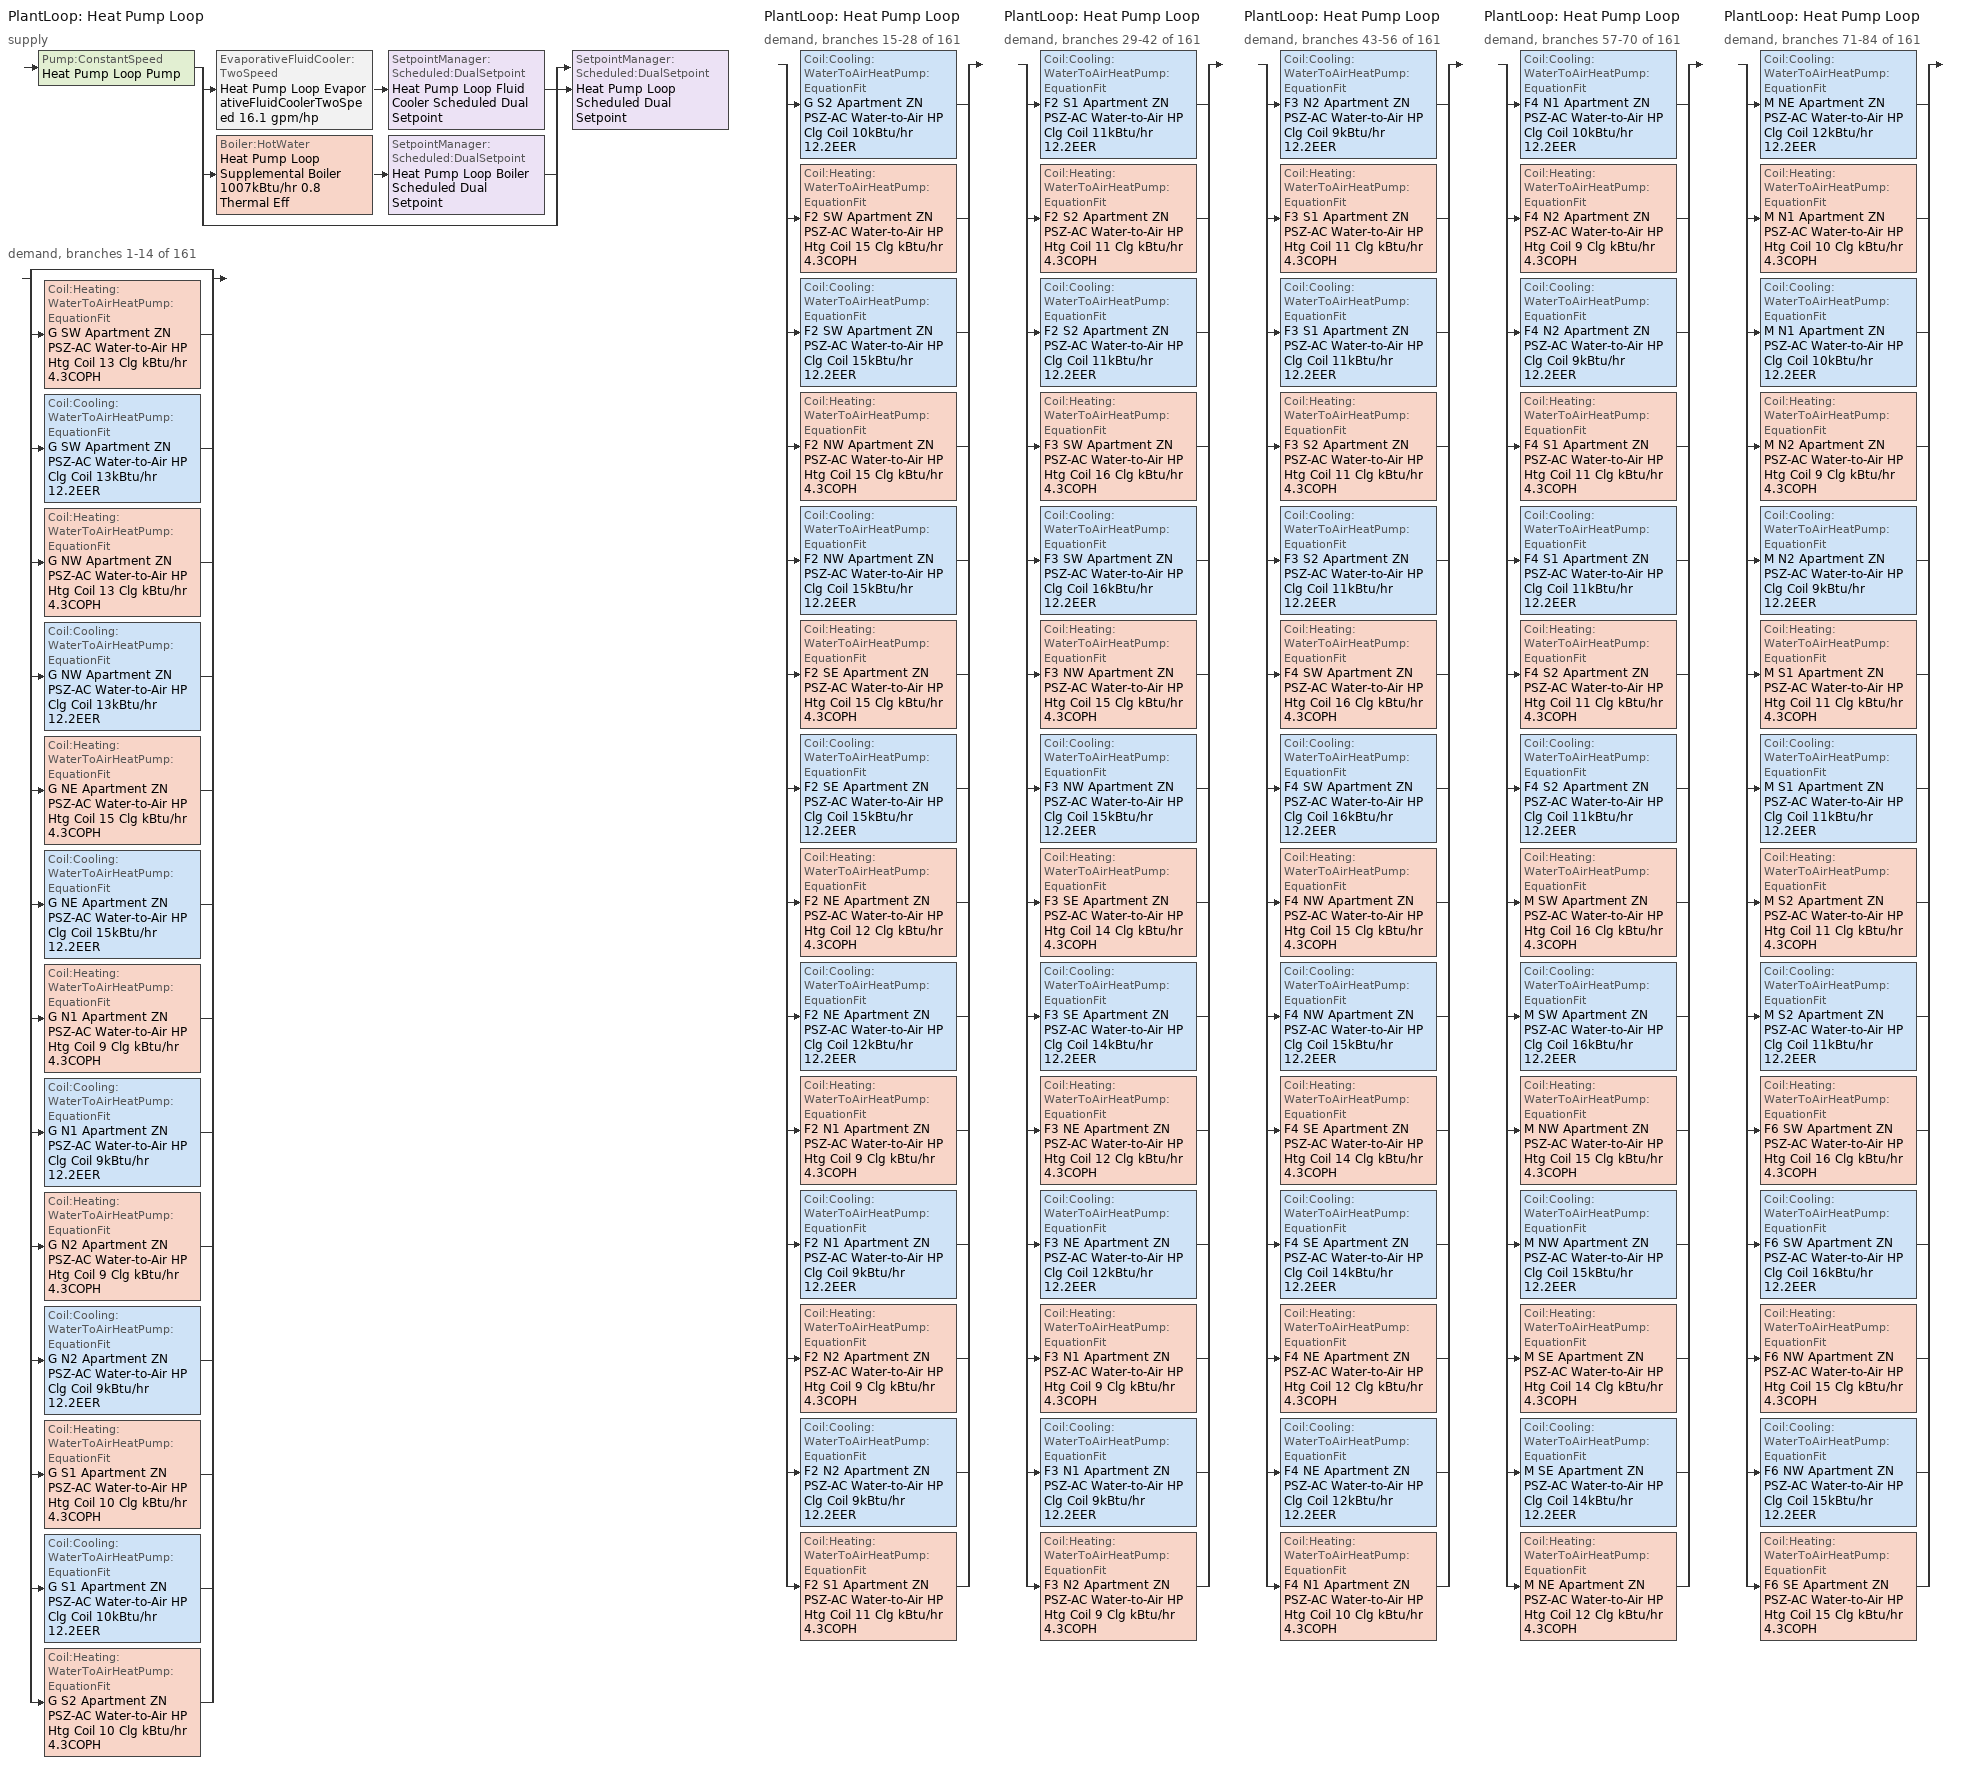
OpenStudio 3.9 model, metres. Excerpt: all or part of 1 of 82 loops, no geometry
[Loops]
PlantLoop 'Heat Pump Loop'
 supply: Pump:ConstantSpeed 'Heat Pump Loop Pump' > split
  | EvaporativeFluidCooler:TwoSpeed 'Heat Pump Loop EvaporativeFluidCoolerTwoSpeed 16.1 gpm/hp' > SetpointManager:Scheduled:DualSetpoint 'Heat Pump Loop Fluid Cooler Scheduled Dual Setpoint'
  | Boiler:HotWater 'Heat Pump Loop Supplemental Boiler 1007kBtu/hr 0.8 Thermal Eff' > SetpointManager:Scheduled:DualSetpoint 'Heat Pump Loop Boiler Scheduled Dual Setpoint'
  | bypass
  join > SetpointManager:Scheduled:DualSetpoint 'Heat Pump Loop Scheduled Dual Setpoint'
 demand, branches 1-14 of 161: split
  | bypass
  | Coil:Heating:WaterToAirHeatPump:EquationFit 'G SW Apartment ZN PSZ-AC Water-to-Air HP Htg Coil 13 Clg kBtu/hr 4.3COPH'
  | Coil:Cooling:WaterToAirHeatPump:EquationFit 'G SW Apartment ZN PSZ-AC Water-to-Air HP Clg Coil 13kBtu/hr 12.2EER'
  | Coil:Heating:WaterToAirHeatPump:EquationFit 'G NW Apartment ZN PSZ-AC Water-to-Air HP Htg Coil 13 Clg kBtu/hr 4.3COPH'
  | Coil:Cooling:WaterToAirHeatPump:EquationFit 'G NW Apartment ZN PSZ-AC Water-to-Air HP Clg Coil 13kBtu/hr 12.2EER'
  | Coil:Heating:WaterToAirHeatPump:EquationFit 'G NE Apartment ZN PSZ-AC Water-to-Air HP Htg Coil 15 Clg kBtu/hr 4.3COPH'
  | Coil:Cooling:WaterToAirHeatPump:EquationFit 'G NE Apartment ZN PSZ-AC Water-to-Air HP Clg Coil 15kBtu/hr 12.2EER'
  | Coil:Heating:WaterToAirHeatPump:EquationFit 'G N1 Apartment ZN PSZ-AC Water-to-Air HP Htg Coil 9 Clg kBtu/hr 4.3COPH'
  | Coil:Cooling:WaterToAirHeatPump:EquationFit 'G N1 Apartment ZN PSZ-AC Water-to-Air HP Clg Coil 9kBtu/hr 12.2EER'
  | Coil:Heating:WaterToAirHeatPump:EquationFit 'G N2 Apartment ZN PSZ-AC Water-to-Air HP Htg Coil 9 Clg kBtu/hr 4.3COPH'
  | Coil:Cooling:WaterToAirHeatPump:EquationFit 'G N2 Apartment ZN PSZ-AC Water-to-Air HP Clg Coil 9kBtu/hr 12.2EER'
  | Coil:Heating:WaterToAirHeatPump:EquationFit 'G S1 Apartment ZN PSZ-AC Water-to-Air HP Htg Coil 10 Clg kBtu/hr 4.3COPH'
  | Coil:Cooling:WaterToAirHeatPump:EquationFit 'G S1 Apartment ZN PSZ-AC Water-to-Air HP Clg Coil 10kBtu/hr 12.2EER'
  | Coil:Heating:WaterToAirHeatPump:EquationFit 'G S2 Apartment ZN PSZ-AC Water-to-Air HP Htg Coil 10 Clg kBtu/hr 4.3COPH'
PlantLoop 'Heat Pump Loop'
 demand, branches 15-28 of 161: split
  | Coil:Cooling:WaterToAirHeatPump:EquationFit 'G S2 Apartment ZN PSZ-AC Water-to-Air HP Clg Coil 10kBtu/hr 12.2EER'
  | Coil:Heating:WaterToAirHeatPump:EquationFit 'F2 SW Apartment ZN PSZ-AC Water-to-Air HP Htg Coil 15 Clg kBtu/hr 4.3COPH'
  | Coil:Cooling:WaterToAirHeatPump:EquationFit 'F2 SW Apartment ZN PSZ-AC Water-to-Air HP Clg Coil 15kBtu/hr 12.2EER'
  | Coil:Heating:WaterToAirHeatPump:EquationFit 'F2 NW Apartment ZN PSZ-AC Water-to-Air HP Htg Coil 15 Clg kBtu/hr 4.3COPH'
  | Coil:Cooling:WaterToAirHeatPump:EquationFit 'F2 NW Apartment ZN PSZ-AC Water-to-Air HP Clg Coil 15kBtu/hr 12.2EER'
  | Coil:Heating:WaterToAirHeatPump:EquationFit 'F2 SE Apartment ZN PSZ-AC Water-to-Air HP Htg Coil 15 Clg kBtu/hr 4.3COPH'
  | Coil:Cooling:WaterToAirHeatPump:EquationFit 'F2 SE Apartment ZN PSZ-AC Water-to-Air HP Clg Coil 15kBtu/hr 12.2EER'
  | Coil:Heating:WaterToAirHeatPump:EquationFit 'F2 NE Apartment ZN PSZ-AC Water-to-Air HP Htg Coil 12 Clg kBtu/hr 4.3COPH'
  | Coil:Cooling:WaterToAirHeatPump:EquationFit 'F2 NE Apartment ZN PSZ-AC Water-to-Air HP Clg Coil 12kBtu/hr 12.2EER'
  | Coil:Heating:WaterToAirHeatPump:EquationFit 'F2 N1 Apartment ZN PSZ-AC Water-to-Air HP Htg Coil 9 Clg kBtu/hr 4.3COPH'
  | Coil:Cooling:WaterToAirHeatPump:EquationFit 'F2 N1 Apartment ZN PSZ-AC Water-to-Air HP Clg Coil 9kBtu/hr 12.2EER'
  | Coil:Heating:WaterToAirHeatPump:EquationFit 'F2 N2 Apartment ZN PSZ-AC Water-to-Air HP Htg Coil 9 Clg kBtu/hr 4.3COPH'
  | Coil:Cooling:WaterToAirHeatPump:EquationFit 'F2 N2 Apartment ZN PSZ-AC Water-to-Air HP Clg Coil 9kBtu/hr 12.2EER'
  | Coil:Heating:WaterToAirHeatPump:EquationFit 'F2 S1 Apartment ZN PSZ-AC Water-to-Air HP Htg Coil 11 Clg kBtu/hr 4.3COPH'
PlantLoop 'Heat Pump Loop'
 demand, branches 29-42 of 161: split
  | Coil:Cooling:WaterToAirHeatPump:EquationFit 'F2 S1 Apartment ZN PSZ-AC Water-to-Air HP Clg Coil 11kBtu/hr 12.2EER'
  | Coil:Heating:WaterToAirHeatPump:EquationFit 'F2 S2 Apartment ZN PSZ-AC Water-to-Air HP Htg Coil 11 Clg kBtu/hr 4.3COPH'
  | Coil:Cooling:WaterToAirHeatPump:EquationFit 'F2 S2 Apartment ZN PSZ-AC Water-to-Air HP Clg Coil 11kBtu/hr 12.2EER'
  | Coil:Heating:WaterToAirHeatPump:EquationFit 'F3 SW Apartment ZN PSZ-AC Water-to-Air HP Htg Coil 16 Clg kBtu/hr 4.3COPH'
  | Coil:Cooling:WaterToAirHeatPump:EquationFit 'F3 SW Apartment ZN PSZ-AC Water-to-Air HP Clg Coil 16kBtu/hr 12.2EER'
  | Coil:Heating:WaterToAirHeatPump:EquationFit 'F3 NW Apartment ZN PSZ-AC Water-to-Air HP Htg Coil 15 Clg kBtu/hr 4.3COPH'
  | Coil:Cooling:WaterToAirHeatPump:EquationFit 'F3 NW Apartment ZN PSZ-AC Water-to-Air HP Clg Coil 15kBtu/hr 12.2EER'
  | Coil:Heating:WaterToAirHeatPump:EquationFit 'F3 SE Apartment ZN PSZ-AC Water-to-Air HP Htg Coil 14 Clg kBtu/hr 4.3COPH'
  | Coil:Cooling:WaterToAirHeatPump:EquationFit 'F3 SE Apartment ZN PSZ-AC Water-to-Air HP Clg Coil 14kBtu/hr 12.2EER'
  | Coil:Heating:WaterToAirHeatPump:EquationFit 'F3 NE Apartment ZN PSZ-AC Water-to-Air HP Htg Coil 12 Clg kBtu/hr 4.3COPH'
  | Coil:Cooling:WaterToAirHeatPump:EquationFit 'F3 NE Apartment ZN PSZ-AC Water-to-Air HP Clg Coil 12kBtu/hr 12.2EER'
  | Coil:Heating:WaterToAirHeatPump:EquationFit 'F3 N1 Apartment ZN PSZ-AC Water-to-Air HP Htg Coil 9 Clg kBtu/hr 4.3COPH'
  | Coil:Cooling:WaterToAirHeatPump:EquationFit 'F3 N1 Apartment ZN PSZ-AC Water-to-Air HP Clg Coil 9kBtu/hr 12.2EER'
  | Coil:Heating:WaterToAirHeatPump:EquationFit 'F3 N2 Apartment ZN PSZ-AC Water-to-Air HP Htg Coil 9 Clg kBtu/hr 4.3COPH'
PlantLoop 'Heat Pump Loop'
 demand, branches 43-56 of 161: split
  | Coil:Cooling:WaterToAirHeatPump:EquationFit 'F3 N2 Apartment ZN PSZ-AC Water-to-Air HP Clg Coil 9kBtu/hr 12.2EER'
  | Coil:Heating:WaterToAirHeatPump:EquationFit 'F3 S1 Apartment ZN PSZ-AC Water-to-Air HP Htg Coil 11 Clg kBtu/hr 4.3COPH'
  | Coil:Cooling:WaterToAirHeatPump:EquationFit 'F3 S1 Apartment ZN PSZ-AC Water-to-Air HP Clg Coil 11kBtu/hr 12.2EER'
  | Coil:Heating:WaterToAirHeatPump:EquationFit 'F3 S2 Apartment ZN PSZ-AC Water-to-Air HP Htg Coil 11 Clg kBtu/hr 4.3COPH'
  | Coil:Cooling:WaterToAirHeatPump:EquationFit 'F3 S2 Apartment ZN PSZ-AC Water-to-Air HP Clg Coil 11kBtu/hr 12.2EER'
  | Coil:Heating:WaterToAirHeatPump:EquationFit 'F4 SW Apartment ZN PSZ-AC Water-to-Air HP Htg Coil 16 Clg kBtu/hr 4.3COPH'
  | Coil:Cooling:WaterToAirHeatPump:EquationFit 'F4 SW Apartment ZN PSZ-AC Water-to-Air HP Clg Coil 16kBtu/hr 12.2EER'
  | Coil:Heating:WaterToAirHeatPump:EquationFit 'F4 NW Apartment ZN PSZ-AC Water-to-Air HP Htg Coil 15 Clg kBtu/hr 4.3COPH'
  | Coil:Cooling:WaterToAirHeatPump:EquationFit 'F4 NW Apartment ZN PSZ-AC Water-to-Air HP Clg Coil 15kBtu/hr 12.2EER'
  | Coil:Heating:WaterToAirHeatPump:EquationFit 'F4 SE Apartment ZN PSZ-AC Water-to-Air HP Htg Coil 14 Clg kBtu/hr 4.3COPH'
  | Coil:Cooling:WaterToAirHeatPump:EquationFit 'F4 SE Apartment ZN PSZ-AC Water-to-Air HP Clg Coil 14kBtu/hr 12.2EER'
  | Coil:Heating:WaterToAirHeatPump:EquationFit 'F4 NE Apartment ZN PSZ-AC Water-to-Air HP Htg Coil 12 Clg kBtu/hr 4.3COPH'
  | Coil:Cooling:WaterToAirHeatPump:EquationFit 'F4 NE Apartment ZN PSZ-AC Water-to-Air HP Clg Coil 12kBtu/hr 12.2EER'
  | Coil:Heating:WaterToAirHeatPump:EquationFit 'F4 N1 Apartment ZN PSZ-AC Water-to-Air HP Htg Coil 10 Clg kBtu/hr 4.3COPH'
PlantLoop 'Heat Pump Loop'
 demand, branches 57-70 of 161: split
  | Coil:Cooling:WaterToAirHeatPump:EquationFit 'F4 N1 Apartment ZN PSZ-AC Water-to-Air HP Clg Coil 10kBtu/hr 12.2EER'
  | Coil:Heating:WaterToAirHeatPump:EquationFit 'F4 N2 Apartment ZN PSZ-AC Water-to-Air HP Htg Coil 9 Clg kBtu/hr 4.3COPH'
  | Coil:Cooling:WaterToAirHeatPump:EquationFit 'F4 N2 Apartment ZN PSZ-AC Water-to-Air HP Clg Coil 9kBtu/hr 12.2EER'
  | Coil:Heating:WaterToAirHeatPump:EquationFit 'F4 S1 Apartment ZN PSZ-AC Water-to-Air HP Htg Coil 11 Clg kBtu/hr 4.3COPH'
  | Coil:Cooling:WaterToAirHeatPump:EquationFit 'F4 S1 Apartment ZN PSZ-AC Water-to-Air HP Clg Coil 11kBtu/hr 12.2EER'
  | Coil:Heating:WaterToAirHeatPump:EquationFit 'F4 S2 Apartment ZN PSZ-AC Water-to-Air HP Htg Coil 11 Clg kBtu/hr 4.3COPH'
  | Coil:Cooling:WaterToAirHeatPump:EquationFit 'F4 S2 Apartment ZN PSZ-AC Water-to-Air HP Clg Coil 11kBtu/hr 12.2EER'
  | Coil:Heating:WaterToAirHeatPump:EquationFit 'M SW Apartment ZN PSZ-AC Water-to-Air HP Htg Coil 16 Clg kBtu/hr 4.3COPH'
  | Coil:Cooling:WaterToAirHeatPump:EquationFit 'M SW Apartment ZN PSZ-AC Water-to-Air HP Clg Coil 16kBtu/hr 12.2EER'
  | Coil:Heating:WaterToAirHeatPump:EquationFit 'M NW Apartment ZN PSZ-AC Water-to-Air HP Htg Coil 15 Clg kBtu/hr 4.3COPH'
  | Coil:Cooling:WaterToAirHeatPump:EquationFit 'M NW Apartment ZN PSZ-AC Water-to-Air HP Clg Coil 15kBtu/hr 12.2EER'
  | Coil:Heating:WaterToAirHeatPump:EquationFit 'M SE Apartment ZN PSZ-AC Water-to-Air HP Htg Coil 14 Clg kBtu/hr 4.3COPH'
  | Coil:Cooling:WaterToAirHeatPump:EquationFit 'M SE Apartment ZN PSZ-AC Water-to-Air HP Clg Coil 14kBtu/hr 12.2EER'
  | Coil:Heating:WaterToAirHeatPump:EquationFit 'M NE Apartment ZN PSZ-AC Water-to-Air HP Htg Coil 12 Clg kBtu/hr 4.3COPH'
PlantLoop 'Heat Pump Loop'
 demand, branches 71-84 of 161: split
  | Coil:Cooling:WaterToAirHeatPump:EquationFit 'M NE Apartment ZN PSZ-AC Water-to-Air HP Clg Coil 12kBtu/hr 12.2EER'
  | Coil:Heating:WaterToAirHeatPump:EquationFit 'M N1 Apartment ZN PSZ-AC Water-to-Air HP Htg Coil 10 Clg kBtu/hr 4.3COPH'
  | Coil:Cooling:WaterToAirHeatPump:EquationFit 'M N1 Apartment ZN PSZ-AC Water-to-Air HP Clg Coil 10kBtu/hr 12.2EER'
  | Coil:Heating:WaterToAirHeatPump:EquationFit 'M N2 Apartment ZN PSZ-AC Water-to-Air HP Htg Coil 9 Clg kBtu/hr 4.3COPH'
  | Coil:Cooling:WaterToAirHeatPump:EquationFit 'M N2 Apartment ZN PSZ-AC Water-to-Air HP Clg Coil 9kBtu/hr 12.2EER'
  | Coil:Heating:WaterToAirHeatPump:EquationFit 'M S1 Apartment ZN PSZ-AC Water-to-Air HP Htg Coil 11 Clg kBtu/hr 4.3COPH'
  | Coil:Cooling:WaterToAirHeatPump:EquationFit 'M S1 Apartment ZN PSZ-AC Water-to-Air HP Clg Coil 11kBtu/hr 12.2EER'
  | Coil:Heating:WaterToAirHeatPump:EquationFit 'M S2 Apartment ZN PSZ-AC Water-to-Air HP Htg Coil 11 Clg kBtu/hr 4.3COPH'
  | Coil:Cooling:WaterToAirHeatPump:EquationFit 'M S2 Apartment ZN PSZ-AC Water-to-Air HP Clg Coil 11kBtu/hr 12.2EER'
  | Coil:Heating:WaterToAirHeatPump:EquationFit 'F6 SW Apartment ZN PSZ-AC Water-to-Air HP Htg Coil 16 Clg kBtu/hr 4.3COPH'
  | Coil:Cooling:WaterToAirHeatPump:EquationFit 'F6 SW Apartment ZN PSZ-AC Water-to-Air HP Clg Coil 16kBtu/hr 12.2EER'
  | Coil:Heating:WaterToAirHeatPump:EquationFit 'F6 NW Apartment ZN PSZ-AC Water-to-Air HP Htg Coil 15 Clg kBtu/hr 4.3COPH'
  | Coil:Cooling:WaterToAirHeatPump:EquationFit 'F6 NW Apartment ZN PSZ-AC Water-to-Air HP Clg Coil 15kBtu/hr 12.2EER'
  | Coil:Heating:WaterToAirHeatPump:EquationFit 'F6 SE Apartment ZN PSZ-AC Water-to-Air HP Htg Coil 15 Clg kBtu/hr 4.3COPH'
[PlantLoop]
Heat Pump Loop: Fluid Type=Water; Glycol Concentration=0; Maximum Loop Temperature {C}=35; Minimum Loop Temperature {C}=10; Plant Loop Volume {m3}=Autocalculate; Load Distribution Scheme=SequentialLoad
[Sizing:Plant]
Heat Pump Loop: Loop Type=Heating; Design Loop Exit Temperature {C}=39; Loop Design Temperature Difference {deltaC}=11; Sizing Option=NonCoincident; Zone Timesteps in Averaging Window=1; Coincident Sizing Factor Mode=None
[SetpointManager:Scheduled:DualSetpoint] High Setpoint Schedule=Heat Pump Loop High Temp - 87F; Low Setpoint Schedule=Heat Pump Loop Low Temp - 67F
Name | Setpoint Node or NodeList
Heat Pump Loop Scheduled Dual Setpoint | Heat Pump Loop Supply Outlet Node
Heat Pump Loop Fluid Cooler Scheduled Dual Setpoint | Heat Pump Loop EvaporativeFluidCoolerTwoSpeed 16.1 gpm/hp Outlet Water Node
Heat Pump Loop Boiler Scheduled Dual Setpoint | Heat Pump Loop Supplemental Boiler 1007kBtu/hr 0.8 Thermal Eff Outlet Water Node
[Pump:ConstantSpeed]
Heat Pump Loop Pump: Rated Flow Rate {m3/s}=autosize; Rated Pump Head {Pa}=179344; Rated Power Consumption {W}=autosize; Motor Efficiency=0.895; Fraction of Motor Inefficiencies to Fluid Stream=0; Pump Control Type=Intermittent; Design Power Sizing Method=PowerPerFlowPerPressure; Design Electric Power per Unit Flow Rate {W/(m3/s)}=348701.1; Design Shaft Power per Unit Flow Rate per Unit Head {W-s/m3-Pa}=1.28205
[EvaporativeFluidCooler:TwoSpeed]
Heat Pump Loop EvaporativeFluidCoolerTwoSpeed 16.1 gpm/hp: High Fan Speed Air Flow Rate {m3/s}=autosize; High Fan Speed Fan Power {W}=4699.95; Low Fan Speed Air Flow Rate {m3/s}=autosize; Low Fan Speed Air Flow Rate Sizing Factor=0.5; Low Fan Speed Fan Power {W}=1409.99; Low Fan Speed Fan Power Sizing Factor=0.5; Design Spray Water Flow Rate {m3/s}=0.002208; Performance Input Method=UFactorTimesAreaAndDesignWaterFlowRate; Heat Rejection Capacity and Nominal Capacity Sizing Ratio=1.25; Low Speed Standard Design Capacity {W}=autosize; Low Speed Standard Capacity Sizing Factor=0.5; High Fan Speed U-factor Times Area Value {W/K}=autosize; Low Fan Speed U-factor Times Area Value {W/K}=autosize; Low Fan Speed U-Factor Times Area Sizing Factor=0.6; Design Water Flow Rate {m3/s}=autosize; Low Speed User Specified Design Capacity {W}=autosize; Low Speed User Specified Design Capacity Sizing Factor=0.5; High Speed Sizing Factor=1; Evaporation Loss Mode=SaturatedExit; Drift Loss Percent {percent}=0.008; Blowdown Calculation Mode=ConcentrationRatio; Blowdown Concentration Ratio=3
[Boiler:HotWater]
Heat Pump Loop Supplemental Boiler 1007kBtu/hr 0.8 Thermal Eff: Fuel Type=NaturalGas; Nominal Thermal Efficiency=0.8; Efficiency Curve Temperature Evaluation Variable=LeavingBoiler; Normalized Boiler Efficiency Curve=Boiler with Minimum Turndown; Minimum Part Load Ratio=0; Maximum Part Load Ratio=1.2; Optimum Part Load Ratio=1; Water Outlet Upper Temperature Limit {C}=95; Boiler Flow Mode=ConstantFlow; On Cycle Parasitic Electric Load {W}=0; Off Cycle Parasitic Fuel Load {W}=0; Sizing Factor=1
[Coil:Heating:WaterToAirHeatPump:EquationFit] Rated Heating Coefficient of Performance {W/W}=4.3; Rated Entering Water Temperature {C}=20; Rated Entering Air Dry-Bulb Temperature {C}=20; Ratio of Rated Heating Capacity to Rated Cooling Capacity=1; Heating Capacity Curve=Water to Air Heat Pump Heating Capacity Curve; Heating Power Consumption Curve=Water to Air Heat Pump Heating Power Consumption Curve; Part Load Fraction Correlation Curve=Water to Air Heat Pump Part Load Fraction Correlation Curve
G SW Apartment ZN PSZ-AC Water-to-Air HP Htg Coil 13 Clg kBtu/hr 4.3COPH; G NW Apartment ZN PSZ-AC Water-to-Air HP Htg Coil 13 Clg kBtu/hr 4.3COPH; G NE Apartment ZN PSZ-AC Water-to-Air HP Htg Coil 15 Clg kBtu/hr 4.3COPH; G N1 Apartment ZN PSZ-AC Water-to-Air HP Htg Coil 9 Clg kBtu/hr 4.3COPH; G N2 Apartment ZN PSZ-AC Water-to-Air HP Htg Coil 9 Clg kBtu/hr 4.3COPH; G S1 Apartment ZN PSZ-AC Water-to-Air HP Htg Coil 10 Clg kBtu/hr 4.3COPH; G S2 Apartment ZN PSZ-AC Water-to-Air HP Htg Coil 10 Clg kBtu/hr 4.3COPH; F2 SW Apartment ZN PSZ-AC Water-to-Air HP Htg Coil 15 Clg kBtu/hr 4.3COPH; F2 NW Apartment ZN PSZ-AC Water-to-Air HP Htg Coil 15 Clg kBtu/hr 4.3COPH; F2 SE Apartment ZN PSZ-AC Water-to-Air HP Htg Coil 15 Clg kBtu/hr 4.3COPH; F2 NE Apartment ZN PSZ-AC Water-to-Air HP Htg Coil 12 Clg kBtu/hr 4.3COPH; F2 N1 Apartment ZN PSZ-AC Water-to-Air HP Htg Coil 9 Clg kBtu/hr 4.3COPH; F2 N2 Apartment ZN PSZ-AC Water-to-Air HP Htg Coil 9 Clg kBtu/hr 4.3COPH; F2 S1 Apartment ZN PSZ-AC Water-to-Air HP Htg Coil 11 Clg kBtu/hr 4.3COPH; F2 S2 Apartment ZN PSZ-AC Water-to-Air HP Htg Coil 11 Clg kBtu/hr 4.3COPH; F3 SW Apartment ZN PSZ-AC Water-to-Air HP Htg Coil 16 Clg kBtu/hr 4.3COPH; F3 NW Apartment ZN PSZ-AC Water-to-Air HP Htg Coil 15 Clg kBtu/hr 4.3COPH; F3 SE Apartment ZN PSZ-AC Water-to-Air HP Htg Coil 14 Clg kBtu/hr 4.3COPH; F3 NE Apartment ZN PSZ-AC Water-to-Air HP Htg Coil 12 Clg kBtu/hr 4.3COPH; F3 N1 Apartment ZN PSZ-AC Water-to-Air HP Htg Coil 9 Clg kBtu/hr 4.3COPH; F3 N2 Apartment ZN PSZ-AC Water-to-Air HP Htg Coil 9 Clg kBtu/hr 4.3COPH; F3 S1 Apartment ZN PSZ-AC Water-to-Air HP Htg Coil 11 Clg kBtu/hr 4.3COPH; F3 S2 Apartment ZN PSZ-AC Water-to-Air HP Htg Coil 11 Clg kBtu/hr 4.3COPH; F4 SW Apartment ZN PSZ-AC Water-to-Air HP Htg Coil 16 Clg kBtu/hr 4.3COPH; F4 NW Apartment ZN PSZ-AC Water-to-Air HP Htg Coil 15 Clg kBtu/hr 4.3COPH; F4 SE Apartment ZN PSZ-AC Water-to-Air HP Htg Coil 14 Clg kBtu/hr 4.3COPH; F4 NE Apartment ZN PSZ-AC Water-to-Air HP Htg Coil 12 Clg kBtu/hr 4.3COPH; F4 N1 Apartment ZN PSZ-AC Water-to-Air HP Htg Coil 10 Clg kBtu/hr 4.3COPH; F4 N2 Apartment ZN PSZ-AC Water-to-Air HP Htg Coil 9 Clg kBtu/hr 4.3COPH; F4 S1 Apartment ZN PSZ-AC Water-to-Air HP Htg Coil 11 Clg kBtu/hr 4.3COPH; F4 S2 Apartment ZN PSZ-AC Water-to-Air HP Htg Coil 11 Clg kBtu/hr 4.3COPH; M SW Apartment ZN PSZ-AC Water-to-Air HP Htg Coil 16 Clg kBtu/hr 4.3COPH; M NW Apartment ZN PSZ-AC Water-to-Air HP Htg Coil 15 Clg kBtu/hr 4.3COPH; M SE Apartment ZN PSZ-AC Water-to-Air HP Htg Coil 14 Clg kBtu/hr 4.3COPH; M NE Apartment ZN PSZ-AC Water-to-Air HP Htg Coil 12 Clg kBtu/hr 4.3COPH; M N1 Apartment ZN PSZ-AC Water-to-Air HP Htg Coil 10 Clg kBtu/hr 4.3COPH; M N2 Apartment ZN PSZ-AC Water-to-Air HP Htg Coil 9 Clg kBtu/hr 4.3COPH; M S1 Apartment ZN PSZ-AC Water-to-Air HP Htg Coil 11 Clg kBtu/hr 4.3COPH; M S2 Apartment ZN PSZ-AC Water-to-Air HP Htg Coil 11 Clg kBtu/hr 4.3COPH; F6 SW Apartment ZN PSZ-AC Water-to-Air HP Htg Coil 16 Clg kBtu/hr 4.3COPH; F6 NW Apartment ZN PSZ-AC Water-to-Air HP Htg Coil 15 Clg kBtu/hr 4.3COPH; F6 SE Apartment ZN PSZ-AC Water-to-Air HP Htg Coil 15 Clg kBtu/hr 4.3COPH
[Coil:Cooling:WaterToAirHeatPump:EquationFit] Rated Cooling Coefficient of Performance {W/W}=4.19939; Rated Entering Water Temperature {C}=30; Rated Entering Air Dry-Bulb Temperature {C}=27; Rated Entering Air Wet-Bulb Temperature {C}=19; Total Cooling Capacity Curve=Water to Air Heat Pump Total Cooling Capacity Curve; Sensible Cooling Capacity Curve=Water to Air Heat Pump Sensible Cooling Capacity Curve; Cooling Power Consumption Curve=Water to Air Heat Pump Cooling Power Consumption Curve; Part Load Fraction Correlation Curve=Water to Air Heat Pump Part Load Fraction Correlation Curve; Maximum Cycling Rate {cycles/hr}=2.5; Latent Capacity Time Constant {s}=60; Fan Delay Time {s}=60
G SW Apartment ZN PSZ-AC Water-to-Air HP Clg Coil 13kBtu/hr 12.2EER; G NW Apartment ZN PSZ-AC Water-to-Air HP Clg Coil 13kBtu/hr 12.2EER; G NE Apartment ZN PSZ-AC Water-to-Air HP Clg Coil 15kBtu/hr 12.2EER; G N1 Apartment ZN PSZ-AC Water-to-Air HP Clg Coil 9kBtu/hr 12.2EER; G N2 Apartment ZN PSZ-AC Water-to-Air HP Clg Coil 9kBtu/hr 12.2EER; G S1 Apartment ZN PSZ-AC Water-to-Air HP Clg Coil 10kBtu/hr 12.2EER; G S2 Apartment ZN PSZ-AC Water-to-Air HP Clg Coil 10kBtu/hr 12.2EER; F2 SW Apartment ZN PSZ-AC Water-to-Air HP Clg Coil 15kBtu/hr 12.2EER; F2 NW Apartment ZN PSZ-AC Water-to-Air HP Clg Coil 15kBtu/hr 12.2EER; F2 SE Apartment ZN PSZ-AC Water-to-Air HP Clg Coil 15kBtu/hr 12.2EER; F2 NE Apartment ZN PSZ-AC Water-to-Air HP Clg Coil 12kBtu/hr 12.2EER; F2 N1 Apartment ZN PSZ-AC Water-to-Air HP Clg Coil 9kBtu/hr 12.2EER; F2 N2 Apartment ZN PSZ-AC Water-to-Air HP Clg Coil 9kBtu/hr 12.2EER; F2 S1 Apartment ZN PSZ-AC Water-to-Air HP Clg Coil 11kBtu/hr 12.2EER; F2 S2 Apartment ZN PSZ-AC Water-to-Air HP Clg Coil 11kBtu/hr 12.2EER; F3 SW Apartment ZN PSZ-AC Water-to-Air HP Clg Coil 16kBtu/hr 12.2EER; F3 NW Apartment ZN PSZ-AC Water-to-Air HP Clg Coil 15kBtu/hr 12.2EER; F3 SE Apartment ZN PSZ-AC Water-to-Air HP Clg Coil 14kBtu/hr 12.2EER; F3 NE Apartment ZN PSZ-AC Water-to-Air HP Clg Coil 12kBtu/hr 12.2EER; F3 N1 Apartment ZN PSZ-AC Water-to-Air HP Clg Coil 9kBtu/hr 12.2EER; F3 N2 Apartment ZN PSZ-AC Water-to-Air HP Clg Coil 9kBtu/hr 12.2EER; F3 S1 Apartment ZN PSZ-AC Water-to-Air HP Clg Coil 11kBtu/hr 12.2EER; F3 S2 Apartment ZN PSZ-AC Water-to-Air HP Clg Coil 11kBtu/hr 12.2EER; F4 SW Apartment ZN PSZ-AC Water-to-Air HP Clg Coil 16kBtu/hr 12.2EER; F4 NW Apartment ZN PSZ-AC Water-to-Air HP Clg Coil 15kBtu/hr 12.2EER; F4 SE Apartment ZN PSZ-AC Water-to-Air HP Clg Coil 14kBtu/hr 12.2EER; F4 NE Apartment ZN PSZ-AC Water-to-Air HP Clg Coil 12kBtu/hr 12.2EER; F4 N1 Apartment ZN PSZ-AC Water-to-Air HP Clg Coil 10kBtu/hr 12.2EER; F4 N2 Apartment ZN PSZ-AC Water-to-Air HP Clg Coil 9kBtu/hr 12.2EER; F4 S1 Apartment ZN PSZ-AC Water-to-Air HP Clg Coil 11kBtu/hr 12.2EER; F4 S2 Apartment ZN PSZ-AC Water-to-Air HP Clg Coil 11kBtu/hr 12.2EER; M SW Apartment ZN PSZ-AC Water-to-Air HP Clg Coil 16kBtu/hr 12.2EER; M NW Apartment ZN PSZ-AC Water-to-Air HP Clg Coil 15kBtu/hr 12.2EER; M SE Apartment ZN PSZ-AC Water-to-Air HP Clg Coil 14kBtu/hr 12.2EER; M NE Apartment ZN PSZ-AC Water-to-Air HP Clg Coil 12kBtu/hr 12.2EER; M N1 Apartment ZN PSZ-AC Water-to-Air HP Clg Coil 10kBtu/hr 12.2EER; M N2 Apartment ZN PSZ-AC Water-to-Air HP Clg Coil 9kBtu/hr 12.2EER; M S1 Apartment ZN PSZ-AC Water-to-Air HP Clg Coil 11kBtu/hr 12.2EER; M S2 Apartment ZN PSZ-AC Water-to-Air HP Clg Coil 11kBtu/hr 12.2EER; F6 SW Apartment ZN PSZ-AC Water-to-Air HP Clg Coil 16kBtu/hr 12.2EER; F6 NW Apartment ZN PSZ-AC Water-to-Air HP Clg Coil 15kBtu/hr 12.2EER
[Schedule:Ruleset]
Name | Default Day Schedule
Heat Pump Loop High Temp - 87F | Heat Pump Loop High Temp - 87F Default
Heat Pump Loop Low Temp - 67F | Heat Pump Loop Low Temp - 67F Default
[Schedule:Day]
Heat Pump Loop High Temp - 87F Default: 24, 0, 30.5556
Heat Pump Loop Low Temp - 67F Default: 24, 0, 19.4444
[Curve:QuadLinear] Minimum Value of w {BasedOnField A2}=-100; Maximum Value of w {BasedOnField A2}=100; Minimum Value of x {BasedOnField A3}=-100; Maximum Value of x {BasedOnField A3}=100; Minimum Value of y {BasedOnField A4}=0; Maximum Value of y {BasedOnField A4}=100; Minimum Value of z {BasedOnField A5}=0; Maximum Value of z {BasedOnField A5}=100
Name | Coefficient1 Constant | Coefficient2 w | Coefficient3 x | Coefficient4 y | Coefficient5 z
Water to Air Heat Pump Heating Capacity Curve | 0.237847 | -3.35824 | 3.8064 | 0.1792 | 0.128607
Water to Air Heat Pump Heating Power Consumption Curve | -3.79176 | 3.38799 | 1.50226 | -0.177654 | -0.10308
Water to Air Heat Pump Total Cooling Capacity Curve | -4.30267 | 7.18537 | -2.23947 | 0.139996 | 0.10266
Water to Air Heat Pump Cooling Power Consumption Curve | -5.67776 | 0.438988 | 5.84528 | 0.141606 | -0.168728
[Curve:Linear]
Water to Air Heat Pump Part Load Fraction Correlation Curve: Coefficient1 Constant=0.833746; Coefficient2 x=0.166254; Minimum Value of x=0; Maximum Value of x=1; Minimum Curve Output=0; Maximum Curve Output=1
[Curve:QuintLinear]
Water to Air Heat Pump Sensible Cooling Capacity Curve: Coefficient1 Constant=6.00194; Coefficient2 v=22.6301; Coefficient3 w=-26.7961; Coefficient4 x=-1.72375; Coefficient5 y=0.490645; Coefficient6 z=0.0693119; Minimum Value of v {BasedOnField A2}=-100; Maximum Value of v {BasedOnField A2}=100; Minimum Value of w {BasedOnField A2}=-100; Maximum Value of w {BasedOnField A2}=100; Minimum Value of x {BasedOnField A3}=-100; Maximum Value of x {BasedOnField A3}=100; Minimum Value of y {BasedOnField A4}=0; Maximum Value of y {BasedOnField A4}=100; Minimum Value of z {BasedOnField A5}=0; Maximum Value of z {BasedOnField A5}=100
[Curve:Cubic]
Boiler with Minimum Turndown: Coefficient1 Constant=0.7791; Coefficient2 x=1.4745; Coefficient3 x**2=-2.5795; Coefficient4 x**3=1.3467; Minimum Value of x=0; Maximum Value of x=1.3
